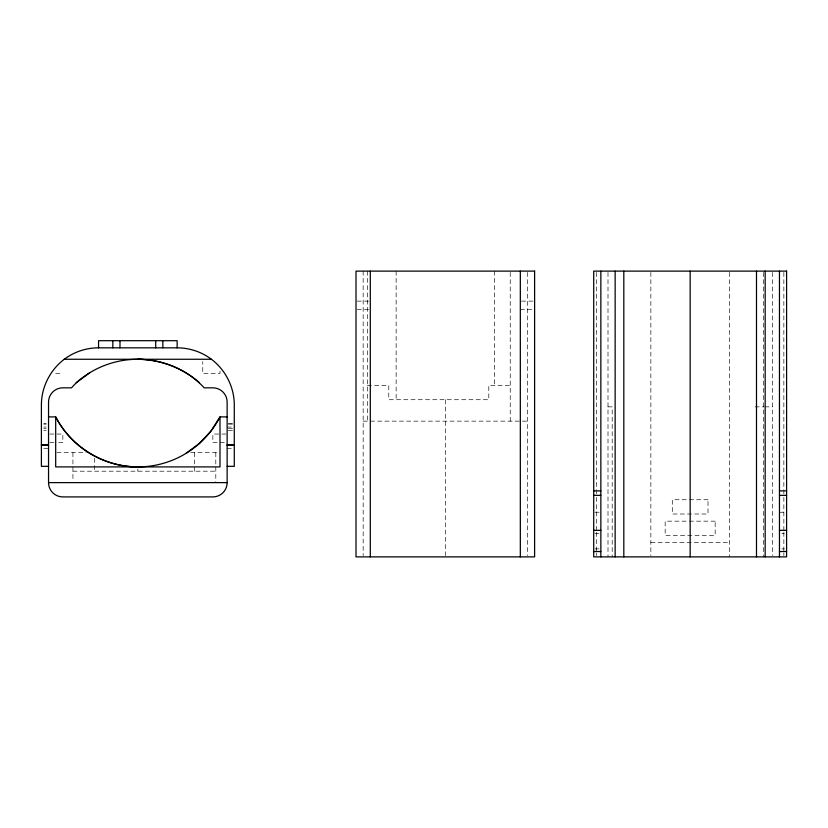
<?xml version="1.0" encoding="UTF-8"?>
<svg xmlns="http://www.w3.org/2000/svg" width="828" height="828" viewBox="0 0 828 828"><rect width="100%" height="100%" fill="white"/><g stroke="black" fill="none" stroke-linecap="round" stroke-linejoin="round"><path stroke-width="0.62" stroke-dasharray="4.14 3.1" d="M357.199 301.123L370.302 301.123M521.516 301.123L533.418 301.123M357.199 309.693L370.302 309.693M520.326 309.693L533.418 309.693M59.885 373.552L55.683 373.552L55.683 371.079M367.353 385.424L388.787 385.424L388.787 399.717L488.799 399.717L488.799 385.424L510.234 385.424M608 406.858L612.192 406.858L612.192 556.882M755.074 406.858L763.695 406.858M764.927 406.858L772.317 406.858M363.161 421.141L527.467 421.141M43.78 423.553L46.161 423.553M228.331 423.553L233.092 423.553M43.78 424.153L46.161 424.153M228.331 424.153L233.092 424.153M43.78 427.051L46.161 427.051M227.141 427.062L233.092 427.062M43.78 428.511L46.161 428.511M228.331 428.511L233.092 428.511M43.78 430.374L46.161 430.374M228.331 430.374L233.092 430.374M49.732 434.048L55.683 434.048M56.884 434.048L62.835 434.048L62.835 442.618L56.884 442.618M225.951 434.048L212.858 434.048L212.858 442.618L225.951 442.618M49.732 442.618L55.683 442.618M43.78 448.486L48.541 448.486M227.141 448.476L233.092 448.476M56.915 452.616L86.247 452.616M190.699 452.616L217.899 452.616M72.926 471.194L215.808 471.194M594.908 512.232L600.859 512.232M779.458 512.242L784.22 512.242M594.908 533.667L600.859 533.667M781.839 533.656L784.22 533.656M650.86 542.588L729.447 542.588M594.908 548.892L599.669 548.892M781.839 548.892L784.22 548.892M783.857 272.412L783.857 496.107M783.857 497.4L783.857 531.017M783.857 532.311L783.857 551.707M783.857 553L783.857 555.588M772.317 272.412L772.317 555.588M763.675 272.412L763.675 556.882M729.447 272.412L729.447 556.882M650.86 272.412L650.86 555.691M608 272.412L608 556.882M596.46 272.412L596.46 496.107M596.46 497.4L596.46 531.017M596.46 532.311L596.46 551.707M596.46 553L596.46 555.588M527.467 272.412L527.467 555.588M510.234 272.402L510.234 421.141M494.482 271.118L494.482 385.424M445.309 399.717L445.309 555.588M396.136 271.118L396.136 399.717M367.353 271.118L367.353 421.141M363.161 271.118L363.161 555.588M220 371.079L220 373.552L202.756 373.552L202.756 361.639M215.808 452.616L215.808 482.62M194.373 452.616L194.373 471.194M137.841 469.052L137.841 471.194M94.361 458.267L94.361 471.194M72.926 452.616L72.926 481.378M708.012 499.729L672.295 499.729L672.295 514.012L708.012 514.012L708.012 499.729M715.164 521.164L665.153 521.164L665.153 535.447L715.164 535.447L715.164 521.164"/><path stroke-width="1.24" d="M89.755 372.745L76.228 382.774L71.508 387.835L62.835 387.835A14.283 14.283 0 0 0 48.541 402.129L48.541 482.62A14.283 14.283 0 0 0 62.835 496.914L212.858 496.914A14.283 14.283 0 0 0 227.141 482.62L227.141 402.129A14.283 14.283 0 0 0 212.858 387.835L204.185 387.835C187.418 369.454 162.505 359.735 137.841 359.259M185.938 453.423L199.455 443.394L210.943 431.088L220 416.898L227.141 416.898M48.541 466.34L41.4 466.34L41.4 404.985C41.338 384.927 52.578 365.469 69.976 355.491A57.153 57.153 0 0 1 98.553 347.832L177.14 347.832A57.153 57.153 0 0 1 205.717 355.491C223.105 365.469 234.345 384.927 234.283 404.985L234.283 466.34L227.141 466.34M64.325 359.259L211.357 359.259M48.541 416.898L55.683 416.898A92.488 92.488 0 0 0 220 416.898L220 466.909L55.683 466.909L55.683 416.898C71.322 447.027 103.904 466.857 137.841 466.909M41.4 444.988L48.541 444.988M227.141 444.988L234.283 444.988M41.4 445.164L48.541 445.164M227.141 445.164L234.283 445.164M48.541 482.62L227.141 482.62M593.717 490.88L600.859 490.88M779.458 490.88L786.6 490.88M593.717 495.351L600.859 495.351M779.458 495.351L786.6 495.351M593.717 530.344L600.859 530.344M779.458 530.344L786.6 530.344M593.717 551.531L600.859 551.531M779.458 551.531L786.6 551.531M779.458 271.118L779.458 556.882M765.165 271.118L765.165 556.882M756.492 271.118L756.492 556.882M690.159 271.118L690.159 556.882M623.815 271.118L623.815 556.882M615.142 271.118L615.142 556.882M600.859 271.118L600.859 556.882M520.326 271.118L520.326 556.882M370.302 271.118L370.302 556.882M177.14 347.832L177.14 340.691L98.553 340.691L98.553 347.832M162.847 340.691L162.847 347.832M155.705 340.691L155.705 347.832M119.988 340.691L119.988 347.832M112.836 340.691L112.836 347.832M76.228 382.774A92.488 92.488 0 0 1 199.455 382.774M534.609 271.118L356.009 271.118L356.009 556.882L534.609 556.882L534.609 271.118M786.6 271.118L593.717 271.118L593.717 556.882L786.6 556.882L786.6 271.118"/></g></svg>
